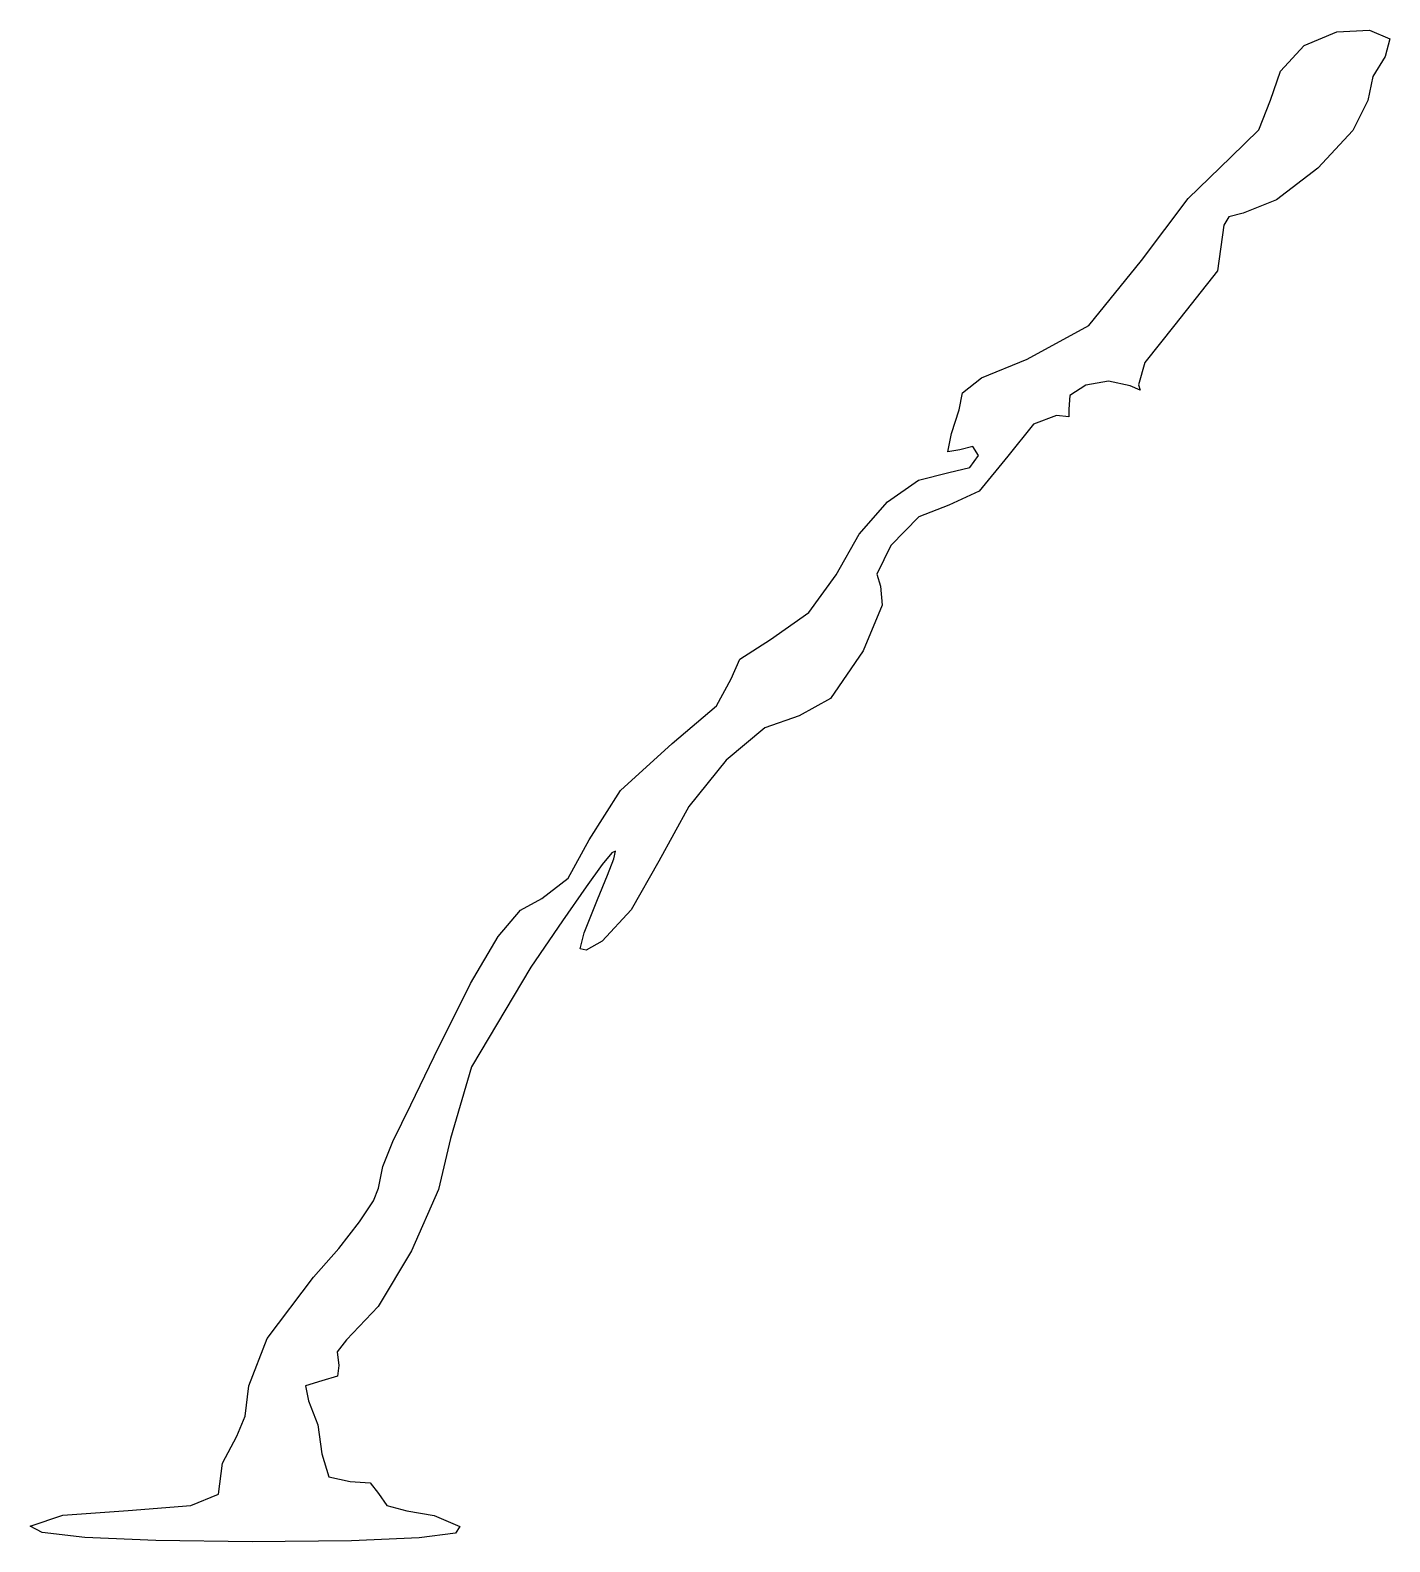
# Model space of a CAD drawing. Extents: x 0 to 23.7, y 0 to 26.3.
import ezdxf

# ---------------------------------------------------------------- set-up
doc = ezdxf.new("R2010")
doc.units = 0
doc.layers.get('0').update_dxf_attribs({"linetype": 'CONTINUOUS'})

msp = doc.modelspace()

# ---------------------------------------------------------------- linework, layer by layer
at = {"color": 0}
for p, q in [((22.1713, 26.0394), (22.7417, 26.2764)), ((22.7417, 26.2764), (23.3109, 26.3054)), ((23.3109, 26.3054), (23.6637, 26.1538)), ((23.6637, 26.1538), (23.5838, 25.8506)), ((21.7606, 25.5916), (22.1713, 26.0394)), ((23.5838, 25.8506), (23.3702, 25.502)), ((21.5897, 25.0886), (21.7606, 25.5916)), ((23.3702, 25.502), (23.282, 25.0831)), ((21.3858, 24.5732), (21.5897, 25.0886)), ((23.282, 25.0831), (23.0229, 24.558)), ((20.898, 24.0936), (21.3858, 24.5732)), ((23.0229, 24.558), (22.4124, 23.9076)), ((20.1566, 23.3798), (20.898, 24.0936)), ((22.4124, 23.9076), (21.6931, 23.3564)), ((19.3463, 22.298), (20.1566, 23.3798)), ((21.6931, 23.3564), (21.1116, 23.1221)), ((20.7753, 22.9113), (20.6651, 22.1161)), ((20.8607, 23.0601), (20.7753, 22.9113)), ((21.1116, 23.1221), (20.8607, 23.0601)), ((18.4244, 21.168), (19.3463, 22.298)), ((20.6651, 22.1161), (19.9237, 21.1763)), ((17.355, 20.5824), (18.4244, 21.168)), ((19.9237, 21.1763), (19.3987, 20.5245)), ((16.5571, 20.2572), (17.355, 20.5824)), ((19.3987, 20.5245), (19.2884, 20.1331)), ((16.2264, 19.9967), (16.5571, 20.2572)), ((16.1713, 19.7005), (16.2264, 19.9967)), ((18.3761, 20.1263), (18.0992, 19.9457)), ((18.7702, 20.2007), (18.3761, 20.1263)), ((19.1451, 20.1152), (18.7702, 20.2007)), ((19.3215, 20.0436), (19.1451, 20.1152)), ((19.2884, 20.1331), (19.3215, 20.0436)), ((18.0992, 19.9457), (18.0771, 19.7101)), ((16.0376, 19.2898), (16.1713, 19.7005)), ((17.8649, 19.5985), (17.4639, 19.451)), ((18.0785, 19.575), (17.8649, 19.5985)), ((18.0771, 19.7101), (18.0785, 19.575)), ((15.9756, 18.9673), (16.0376, 19.2898)), ((17.4639, 19.451), (17.016, 18.8902)), ((16.1796, 19.0004), (15.9756, 18.9673)), ((16.411, 19.0583), (16.1796, 19.0004)), ((16.5089, 18.9067), (16.411, 19.0583)), ((15.988, 18.6077), (16.3559, 18.6958)), ((16.3559, 18.6958), (16.5089, 18.9067)), ((17.016, 18.8902), (16.5158, 18.2852)), ((14.9255, 18.0978), (15.463, 18.4726)), ((15.463, 18.4726), (15.988, 18.6077)), ((16.5158, 18.2852), (15.9907, 18.0426)), ((14.4308, 17.5341), (14.9255, 18.0978)), ((15.9907, 18.0426), (15.4685, 17.836)), ((15.4685, 17.836), (14.9834, 17.3371)), ((14.0325, 16.83), (14.4308, 17.5341)), ((14.9834, 17.3371), (14.7395, 16.8396)), ((14.7395, 16.8396), (14.8042, 16.6315)), ((13.553, 16.1727), (14.0325, 16.83)), ((14.8042, 16.6315), (14.8318, 16.3008)), ((12.886, 15.7014), (13.553, 16.1727)), ((14.8318, 16.3008), (14.5011, 15.5029)), ((12.3541, 15.361), (12.886, 15.7014)), ((12.2011, 15.0206), (12.3541, 15.361)), ((14.5011, 15.5029), (13.9292, 14.6761)), ((11.9462, 14.548), (12.2011, 15.0206)), ((11.1773, 13.892), (11.9462, 14.548)), ((13.9292, 14.6761), (13.389, 14.3743)), ((13.389, 14.3743), (12.7909, 14.1648)), ((12.7909, 14.1648), (12.1157, 13.6026)), ((10.276, 13.0762), (11.1773, 13.892)), ((12.1157, 13.6026), (11.4667, 12.7951)), ((9.73448, 12.2163), (10.276, 13.0762)), ((11.4667, 12.7951), (10.943, 11.8456)), ((9.36516, 11.5507), (9.73448, 12.2163)), ((10.1258, 11.9903), (9.95909, 11.7864)), ((10.0528, 11.6003), (10.1603, 11.8842)), ((10.1878, 12.0179), (10.1258, 11.9903)), ((10.1603, 11.8842), (10.1878, 12.0179)), ((10.943, 11.8456), (10.4635, 10.9968)), ((9.95909, 11.7864), (9.67796, 11.3964)), ((9.87915, 11.1773), (10.0528, 11.6003)), ((8.90901, 11.1924), (9.36516, 11.5507)), ((9.67796, 11.3964), (9.2673, 10.8052)), ((8.53832, 10.994), (8.90901, 11.1924)), ((9.6435, 10.5971), (9.87915, 11.1773)), ((8.14557, 10.5324), (8.53832, 10.994)), ((9.2673, 10.8052), (8.71746, 10.0018)), ((10.4635, 10.9968), (9.96047, 10.4524)), ((7.66466, 9.71518), (8.14557, 10.5324)), ((9.5746, 10.3215), (9.6435, 10.5971)), ((9.67796, 10.294), (9.5746, 10.3215)), ((9.96047, 10.4524), (9.67796, 10.294)), ((8.71746, 10.0018), (7.68533, 8.26548)), ((7.03488, 8.44737), (7.66466, 9.71518)), ((6.627, 7.60677), (7.03488, 8.44737)), ((7.68533, 8.26548), (7.31876, 7.01971)), ((6.31416, 6.96874), (6.627, 7.60677)), ((6.13914, 6.52914), (6.31416, 6.96874)), ((7.31876, 7.01971), (7.10791, 6.12814)), ((6.0675, 6.15431), (6.13914, 6.52914)), ((5.97792, 5.93245), (6.0675, 6.15431)), ((7.10791, 6.12814), (6.64076, 5.06155)), ((5.73539, 5.56588), (5.97792, 5.93245)), ((5.37573, 5.10565), (5.73539, 5.56588)), ((4.93751, 4.60403), (5.37573, 5.10565)), ((6.64076, 5.06155), (6.05924, 4.09691)), ((4.12859, 3.53882), (4.93751, 4.60403)), ((6.05924, 4.09691), (5.5094, 3.51262)), ((3.80891, 2.71473), (4.12859, 3.53882)), ((5.5094, 3.51262), (5.34539, 3.30591)), ((5.34539, 3.30591), (5.37298, 3.06614)), ((5.37298, 3.06614), (5.35369, 2.88148)), ((3.74689, 2.18419), (3.80891, 2.71473)), ((5.07944, 2.80293), (4.79697, 2.71336)), ((4.79697, 2.71336), (4.85069, 2.45015)), ((5.35369, 2.88148), (5.07944, 2.80293)), ((4.85069, 2.45015), (5.01191, 2.03536)), ((3.59805, 1.8383), (3.74689, 2.18419)), ((5.01191, 2.03536), (5.07944, 1.53238)), ((3.35001, 1.36839), (3.59805, 1.8383)), ((3.27973, 0.826823), (3.35001, 1.36839)), ((5.07944, 1.53238), (5.20072, 1.12861)), ((5.20072, 1.12861), (5.5728, 1.05144)), ((2.80293, 0.628385), (3.27973, 0.826823)), ((5.5728, 1.05144), (5.92145, 1.02388)), ((5.92145, 1.02388), (6.0675, 0.839227)), ((6.0675, 0.839227), (6.2122, 0.631141)), ((0.574643, 0.465776), (1.70877, 0.544326)), ((1.70877, 0.544326), (2.80293, 0.628385)), ((6.2122, 0.631141), (6.56086, 0.540191)), ((6.56086, 0.540191), (7.03351, 0.458886)), ((0.005512, 0.272852), (0.574643, 0.465776)), ((0.21084, 0.159852), (0.005512, 0.272852)), ((7.03351, 0.458886), (7.47861, 0.26734)), ((7.47861, 0.26734), (7.40558, 0.151584)), ((0.953604, 0.073036), (0.21084, 0.159852)), ((2.18833, 0.019293), (0.953604, 0.073036)), ((3.86955, 0), (2.18833, 0.019293)), ((5.59484, 0.016536), (3.86955, 0)), ((6.7758, 0.067524), (5.59484, 0.016536)), ((7.40558, 0.151584), (6.7758, 0.067524))]:
    msp.add_line(p, q, dxfattribs=at)

doc.saveas('drawing.dxf')
